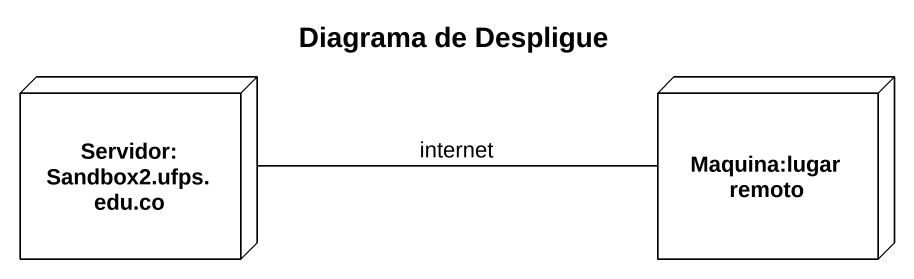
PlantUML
@startuml
title Diagrama de Despligue
node "Servidor:Sandbox2.ufps.edu.co" as Servidor_Sandbox2_ufps_edu
node "Maquina:lugar remoto" as Maquina_lugar_remoto
Servidor_Sandbox2_ufps_edu -right- Maquina_lugar_remoto : internet
@enduml
